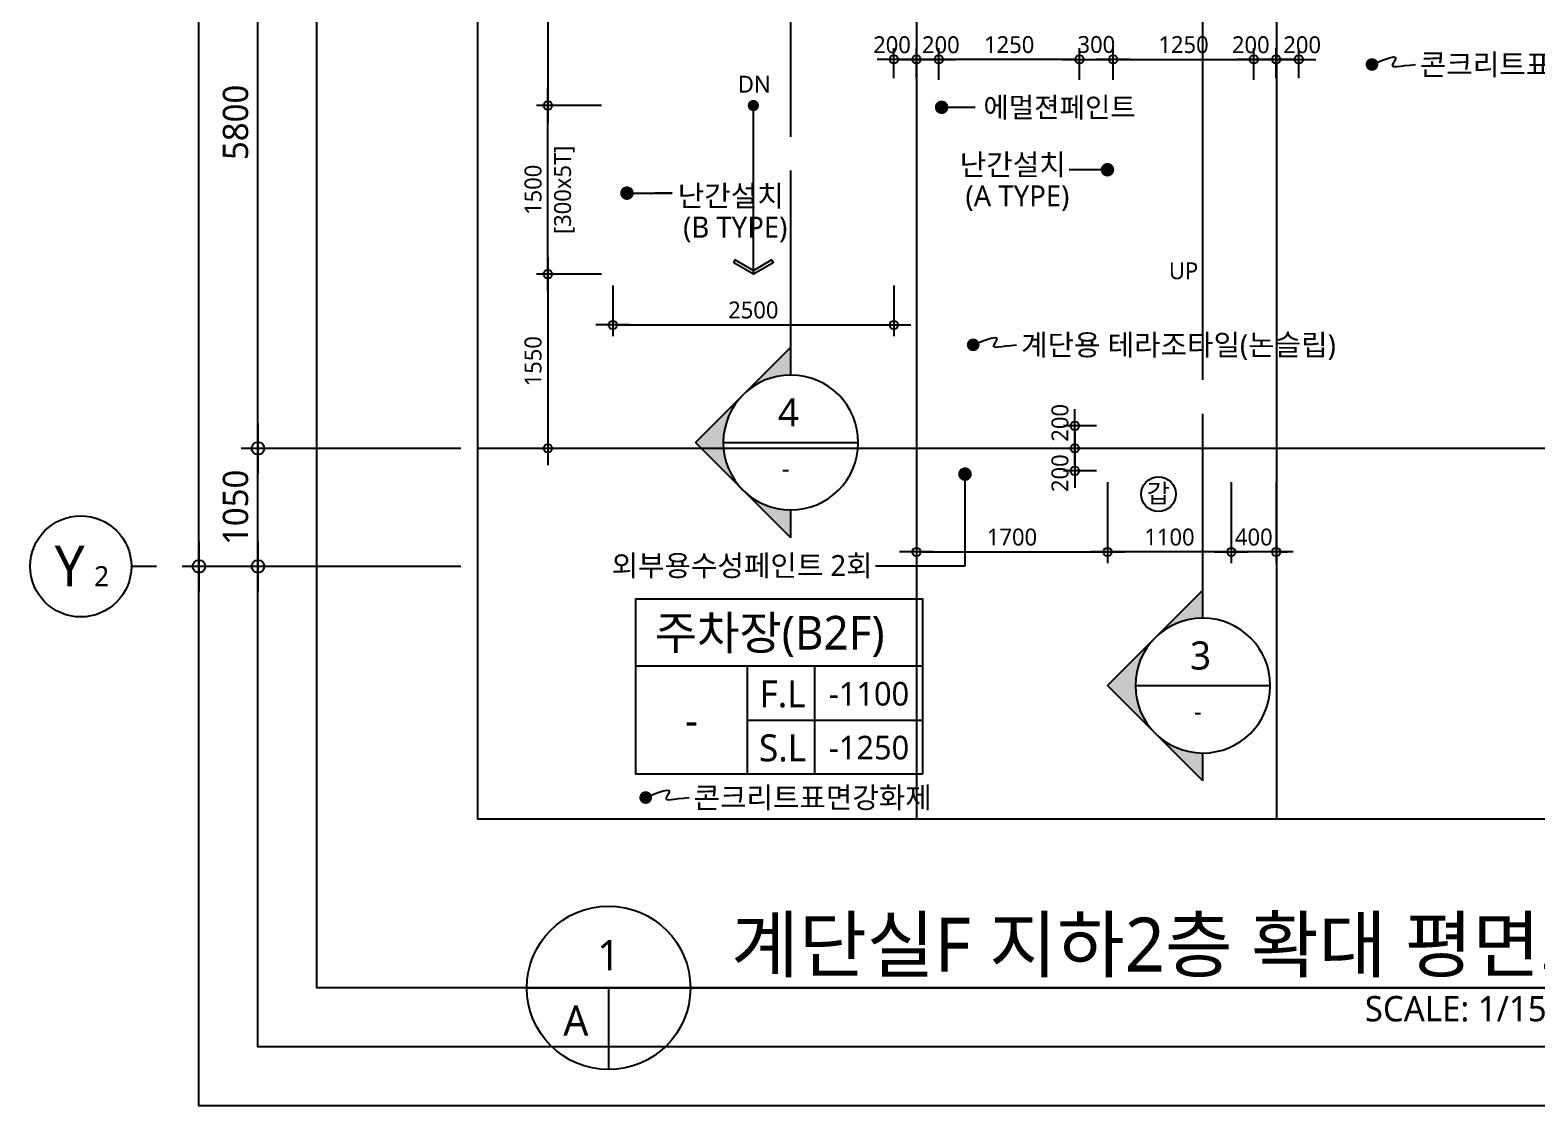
# Model space of a CAD drawing. Header units: millimetres. Extents: x -26983 to 60590, y 825 to 42375.
# Drawn here: x 4271 to 17668, y 22125 to 31696 of the extents above; entities that cross this region are included whole.
import ezdxf
from ezdxf.enums import TextEntityAlignment as Align

# ---------------------------------------------------------------- set-up
doc = ezdxf.new("R2010")
doc.units = ezdxf.units.MM
doc.header["$LTSCALE"] = 100
doc.header["$MEASUREMENT"] = 0
doc.header["$PDSIZE"] = -10
doc.linetypes.add('CEN', pattern=[62, 60, -1, 0, -1])
doc.layers.get('0').update_dxf_attribs({"linetype": 'CONTINUOUS'})
doc.layers.get('Defpoints').update_dxf_attribs({"color": 171, "linetype": 'CONTINUOUS'})
for name, color, linetype in [('CEN(ST)', 1, 'CEN'), ('LED', 7, 'CONTINUOUS'), ('NDIM', 7, 'CONTINUOUS'), ('SYM', 7, 'CONTINUOUS'), ('SYM(AXIS)', 7, 'CONTINUOUS'), ('SYM(STAIR)', 251, 'CONTINUOUS'), ('TEXT', 3, 'CONTINUOUS'), ('TEXT(AXIS)', 2, 'CONTINUOUS'), ('TEXT(MIN)', 7, 'CONTINUOUS'), ('TEXT(NOTE小)', 1, 'CONTINUOUS'), ('TEXT(노트)', 7, 'CONTINUOUS'), ('TEXT(실명)', 3, 'CONTINUOUS'), ('TEXT-기입', 6, 'CONTINUOUS'), ('TITLE', 7, 'CONTINUOUS')]:
    doc.layers.add(name, color=color, linetype=linetype)
doc.styles.add('CGS', font='cgse', dxfattribs={"bigfont": 'cgs'})
doc.styles.add('나눔바른고딕', font='NanumBarunGothic.ttf')
doc.dimstyles.new('NDIM 1200', dxfattribs={"dimscale": 75, "dimtxt": 3, "dimasz": 1, "dimexe": 2, "dimexo": 2, "dimgap": 1, "dimtad": 1, "dimdec": 0, "dimdsep": 46, "dimtxsty": 'CGS', "dimblk": 'DOT0', "dimcen": 1, "dimdle": 8, "dimclrd": 256, "dimclre": 256, "dimclrt": 256, "dimadec": 0, "dimazin": 0, "dimtfac": 1, "dimtdec": 0, "dimtix": 1, "dimtmove": 2, "dimatfit": 3, "dimldrblk": 'DOT0', "dimfxl": 1, "dimtolj": 1, "dimtzin": 0, "dimlwd": -1, "dimlwe": -1, "dimarcsym": 0})

# ---------------------------------------------------------------- blocks, each defined once
blk = doc.blocks.new('A$C2F20087E')
at = {"layer": 'SYM(AXIS)'}
blk.add_line((600, 0), (600, 300), dxfattribs=at)
blk.add_circle((600, 900), 600, dxfattribs=at)
blk = doc.blocks.new('DOT0')
blk.add_line((-3, 0), (3, 0))
at = {"color": 6}
blk.add_circle((0, 0), 0.75, dxfattribs=at)
blk = doc.blocks.new('*D13')
at = {"layer": 'Defpoints', "color": 0, "ltscale": 0.4, "transparency": 16777216}
for p in [(6296, 33775), (8251, 33775), (8251, 27975)]:
    blk.add_point(p, dxfattribs=at)
at = {"layer": 'NDIM', "ltscale": 0.4, "transparency": 16777216}
for p, q in [((8101, 33775), (6146, 33775)), ((6296, 28050), (6296, 33700)), ((8101, 27975), (6146, 27975))]:
    blk.add_line(p, q, dxfattribs=at)
at = {"layer": 'NDIM', "ltscale": 0.4, "transparency": 16777216, "xscale": 75, "yscale": 75, "zscale": 75}
for p, rotation in [((6296, 33775), 90), ((6296, 27975), 270)]:
    blk.add_blockref('DOT0', p, dxfattribs=dict(at, rotation=rotation))
at = {"layer": 'NDIM', "ltscale": 0.4, "transparency": 16777216, "insert": (6098, 30875), "char_height": 225, "attachment_point": 5, "rotation": 90, "style": '나눔바른고딕'}
blk.add_mtext('\\A1;5800', dxfattribs=at)
blk = doc.blocks.new('*D14')
at = {"layer": 'Defpoints', "color": 0, "ltscale": 0.4, "transparency": 16777216}
for p in [(6296, 27975), (8251, 27975), (8251, 26925)]:
    blk.add_point(p, dxfattribs=at)
at = {"layer": 'NDIM', "ltscale": 0.4, "transparency": 16777216}
for p, q in [((8101, 27975), (6146, 27975)), ((6296, 27000), (6296, 27900)), ((8101, 26925), (6146, 26925))]:
    blk.add_line(p, q, dxfattribs=at)
at = {"layer": 'NDIM', "ltscale": 0.4, "transparency": 16777216, "xscale": 75, "yscale": 75, "zscale": 75}
for p, rotation in [((6296, 27975), 90), ((6296, 26925), 270)]:
    blk.add_blockref('DOT0', p, dxfattribs=dict(at, rotation=rotation))
at = {"layer": 'NDIM', "ltscale": 0.4, "transparency": 16777216, "insert": (6098, 27450), "char_height": 225, "attachment_point": 5, "rotation": 90, "style": '나눔바른고딕'}
blk.add_mtext('\\A1;1050', dxfattribs=at)
blk = doc.blocks.new('*D16')
at = {"layer": 'Defpoints', "color": 0, "ltscale": 0.4, "transparency": 16777216}
for p in [(5771, 37925), (8251, 37925), (8251, 26925)]:
    blk.add_point(p, dxfattribs=at)
at = {"layer": 'NDIM', "ltscale": 0.4, "transparency": 16777216}
for p, q in [((8101, 37925), (5621, 37925)), ((5771, 27000), (5771, 37850)), ((8101, 26925), (5621, 26925))]:
    blk.add_line(p, q, dxfattribs=at)
at = {"layer": 'NDIM', "ltscale": 0.4, "transparency": 16777216, "xscale": 75, "yscale": 75, "zscale": 75}
for p, rotation in [((5771, 37925), 90), ((5771, 26925), 270)]:
    blk.add_blockref('DOT0', p, dxfattribs=dict(at, rotation=rotation))
at = {"layer": 'NDIM', "ltscale": 0.4, "transparency": 16777216, "insert": (5573, 32425), "char_height": 225, "attachment_point": 5, "rotation": 90, "style": '나눔바른고딕'}
blk.add_mtext('\\A1;11000', dxfattribs=at)
blk = doc.blocks.new('갑종방화문표기')
at = {"layer": 'TEXT(NOTE小)'}
blk.add_circle((0, 0), 150, dxfattribs=at)
at = {"layer": 'TEXT(NOTE小)', "style": '나눔바른고딕'}
blk.add_text('갑', height=160, dxfattribs=at).set_placement((-1, 7), align=Align.MIDDLE_CENTER)
blk = doc.blocks.new('SECTION_계단실E1')
at = {"layer": 'SYM'}
blk.add_hatch(color=256, dxfattribs=at).paths.add_polyline_path([(447405, -138925), (447765, -139069), (447765, -138925)])
h = blk.add_hatch(color=256, dxfattribs=at)
h.paths.add_polyline_path([(446917, -152033), (447341, -152457, -0.414214), (447341, -151609)])
h.paths.add_polyline_path([(447341, -152457), (447765, -152882), (447765, -152633, -0.198912)])
h.paths.add_polyline_path([(447341, -151609, -0.198912), (447765, -151433), (447765, -151185)])
at = {"layer": 'Defpoints'}
blk.add_line((447765, -149014), (447765, -141282), dxfattribs=at)
at = {"layer": 'SYM'}
for p, q in [((447405, -138925), (447765, -139069)), ((447765, -138925), (447405, -138925)), ((447765, -140922), (447765, -138925)), ((447765, -141282), (447765, -141102)), ((447765, -149314), (447765, -149014)), ((447765, -151433), (447765, -149614)), ((447765, -151185), (446917, -152033)), ((447765, -152882), (446917, -152033)), ((447165, -152033), (448365, -152033)), ((447765, -152882), (447765, -152633))]:
    blk.add_line(p, q, dxfattribs=at)
blk.add_arc((447765, -152033), 600, 90, 89.7615, dxfattribs=at)
blk = doc.blocks.new('*D32')
at = {"layer": 'Defpoints', "color": 0, "ltscale": 0.4, "transparency": 16777216}
for p in [(9451, 29525), (8874, 27975), (9451, 27975)]:
    blk.add_point(p, dxfattribs=at)
at = {"layer": 'NDIM', "ltscale": 0.4, "transparency": 16777216}
for p, q in [((9351, 29525), (8774, 29525)), ((8874, 29475), (8874, 28025)), ((9351, 27975), (8774, 27975))]:
    blk.add_line(p, q, dxfattribs=at)
at = {"layer": 'NDIM', "ltscale": 0.4, "transparency": 16777216, "xscale": 50, "yscale": 50, "zscale": 50}
for p, rotation in [((8874, 29525), 90), ((8874, 27975), 270)]:
    blk.add_blockref('DOT0', p, dxfattribs=dict(at, rotation=rotation))
at = {"layer": 'NDIM', "ltscale": 0.4, "transparency": 16777216, "insert": (8743, 28750), "char_height": 150, "attachment_point": 5, "rotation": 90, "style": '나눔바른고딕'}
blk.add_mtext('\\A1;1550', dxfattribs=at)
blk = doc.blocks.new('*D33')
at = {"layer": 'Defpoints', "color": 0, "ltscale": 0.4, "transparency": 16777216}
for p in [(9451, 33775), (8874, 31025), (9451, 31025)]:
    blk.add_point(p, dxfattribs=at)
at = {"layer": 'NDIM', "ltscale": 0.4, "transparency": 16777216}
for p, q in [((9351, 33775), (8774, 33775)), ((8874, 33725), (8874, 31075)), ((9351, 31025), (8774, 31025))]:
    blk.add_line(p, q, dxfattribs=at)
at = {"layer": 'NDIM', "ltscale": 0.4, "transparency": 16777216, "xscale": 50, "yscale": 50, "zscale": 50}
for p, rotation in [((8874, 33775), 90), ((8874, 31025), 270)]:
    blk.add_blockref('DOT0', p, dxfattribs=dict(at, rotation=rotation))
at = {"layer": 'NDIM', "ltscale": 0.4, "transparency": 16777216, "insert": (8743, 32400), "char_height": 150, "attachment_point": 5, "rotation": 90, "style": '나눔바른고딕'}
blk.add_mtext('\\A1;2750', dxfattribs=at)
blk = doc.blocks.new('*D34')
at = {"layer": 'Defpoints', "color": 0, "ltscale": 0.4, "transparency": 16777216}
for p in [(8874, 31025), (9451, 31025), (9451, 29525)]:
    blk.add_point(p, dxfattribs=at)
at = {"layer": 'NDIM', "ltscale": 0.4, "transparency": 16777216}
for p, q in [((9351, 31025), (8774, 31025)), ((8874, 29575), (8874, 30975)), ((9351, 29525), (8774, 29525))]:
    blk.add_line(p, q, dxfattribs=at)
at = {"layer": 'NDIM', "ltscale": 0.4, "transparency": 16777216, "xscale": 50, "yscale": 50, "zscale": 50}
for p, rotation in [((8874, 31025), 90), ((8874, 29525), 270)]:
    blk.add_blockref('DOT0', p, dxfattribs=dict(at, rotation=rotation))
at = {"layer": 'NDIM', "ltscale": 0.4, "transparency": 16777216, "char_height": 150, "attachment_point": 5, "rotation": 90, "style": '나눔바른고딕'}
for s, insert in [('\\A1;[300x5T]', (9021, 30275)), ('\\A1;1500', (8743, 30275))]:
    blk.add_mtext(s, dxfattribs=dict(at, insert=insert))
blk = doc.blocks.new('*D35')
at = {"layer": 'Defpoints', "color": 0, "ltscale": 0.4, "transparency": 16777216}
for p in [(12351, 31435), (12351, 31155), (13601, 31155)]:
    blk.add_point(p, dxfattribs=at)
at = {"layer": 'NDIM', "ltscale": 0.4, "transparency": 16777216}
for p, q in [((12351, 31255), (12351, 31535)), ((13601, 31255), (13601, 31535)), ((13551, 31435), (12401, 31435))]:
    blk.add_line(p, q, dxfattribs=at)
at = {"layer": 'NDIM', "ltscale": 0.4, "transparency": 16777216, "xscale": 50, "yscale": 50, "zscale": 50, "rotation": 180}
blk.add_blockref('DOT0', (12351, 31435), dxfattribs=at)
at = {"layer": 'NDIM', "ltscale": 0.4, "transparency": 16777216, "xscale": 50, "yscale": 50, "zscale": 50}
blk.add_blockref('DOT0', (13601, 31435), dxfattribs=at)
at = {"layer": 'NDIM', "ltscale": 0.4, "transparency": 16777216, "insert": (12976, 31566), "char_height": 150, "attachment_point": 5, "style": '나눔바른고딕'}
blk.add_mtext('\\A1;1250', dxfattribs=at)
blk = doc.blocks.new('*D36')
at = {"layer": 'Defpoints', "color": 0, "ltscale": 0.4, "transparency": 16777216}
for p in [(13901, 31435), (13601, 31155), (13901, 31155)]:
    blk.add_point(p, dxfattribs=at)
at = {"layer": 'NDIM', "ltscale": 0.4, "transparency": 16777216}
for p, q in [((13601, 31255), (13601, 31535)), ((13901, 31255), (13901, 31535)), ((13551, 31435), (13501, 31435)), ((13601, 31435), (13901, 31435)), ((13951, 31435), (14001, 31435))]:
    blk.add_line(p, q, dxfattribs=at)
at = {"layer": 'NDIM', "ltscale": 0.4, "transparency": 16777216, "xscale": 50, "yscale": 50, "zscale": 50}
blk.add_blockref('DOT0', (13601, 31435), dxfattribs=at)
at = {"layer": 'NDIM', "ltscale": 0.4, "transparency": 16777216, "xscale": 50, "yscale": 50, "zscale": 50, "rotation": 180}
blk.add_blockref('DOT0', (13901, 31435), dxfattribs=at)
at = {"layer": 'NDIM', "ltscale": 0.4, "transparency": 16777216, "insert": (13751, 31567), "char_height": 150, "attachment_point": 5, "style": '나눔바른고딕'}
blk.add_mtext('\\A1;300', dxfattribs=at)
blk = doc.blocks.new('*D37')
at = {"layer": 'Defpoints', "color": 0, "ltscale": 0.4, "transparency": 16777216}
for p in [(15151, 31435), (13901, 31155), (15151, 31155)]:
    blk.add_point(p, dxfattribs=at)
at = {"layer": 'NDIM', "ltscale": 0.4, "transparency": 16777216}
for p, q in [((13901, 31255), (13901, 31535)), ((15151, 31255), (15151, 31535)), ((13951, 31435), (15101, 31435))]:
    blk.add_line(p, q, dxfattribs=at)
at = {"layer": 'NDIM', "ltscale": 0.4, "transparency": 16777216, "xscale": 50, "yscale": 50, "zscale": 50, "rotation": 180}
blk.add_blockref('DOT0', (13901, 31435), dxfattribs=at)
at = {"layer": 'NDIM', "ltscale": 0.4, "transparency": 16777216, "xscale": 50, "yscale": 50, "zscale": 50}
blk.add_blockref('DOT0', (15151, 31435), dxfattribs=at)
at = {"layer": 'NDIM', "ltscale": 0.4, "transparency": 16777216, "insert": (14526, 31566), "char_height": 150, "attachment_point": 5, "style": '나눔바른고딕'}
blk.add_mtext('\\A1;1250', dxfattribs=at)
blk = doc.blocks.new('*D38')
at = {"layer": 'Defpoints', "color": 0, "ltscale": 0.4, "transparency": 16777216}
for p in [(12351, 31435), (12151, 31168), (12351, 31168)]:
    blk.add_point(p, dxfattribs=at)
at = {"layer": 'NDIM', "ltscale": 0.4, "transparency": 16777216}
for p, q in [((12151, 31268), (12151, 31535)), ((12351, 31268), (12351, 31535)), ((12201, 31435), (12301, 31435))]:
    blk.add_line(p, q, dxfattribs=at)
at = {"layer": 'NDIM', "ltscale": 0.4, "transparency": 16777216, "xscale": 50, "yscale": 50, "zscale": 50, "rotation": 180}
blk.add_blockref('DOT0', (12151, 31435), dxfattribs=at)
at = {"layer": 'NDIM', "ltscale": 0.4, "transparency": 16777216, "xscale": 50, "yscale": 50, "zscale": 50}
blk.add_blockref('DOT0', (12351, 31435), dxfattribs=at)
at = {"layer": 'NDIM', "ltscale": 0.4, "transparency": 16777216, "insert": (12368, 31565), "char_height": 150, "attachment_point": 5, "style": '나눔바른고딕'}
blk.add_mtext('\\A1;200', dxfattribs=at)
blk = doc.blocks.new('*D39')
at = {"layer": 'Defpoints', "color": 0, "ltscale": 0.4, "transparency": 16777216}
for p in [(15151, 31435), (15151, 31168), (15351, 31168)]:
    blk.add_point(p, dxfattribs=at)
at = {"layer": 'NDIM', "ltscale": 0.4, "transparency": 16777216}
for p, q in [((15151, 31268), (15151, 31535)), ((15351, 31268), (15351, 31535)), ((15301, 31435), (15201, 31435))]:
    blk.add_line(p, q, dxfattribs=at)
at = {"layer": 'NDIM', "ltscale": 0.4, "transparency": 16777216, "xscale": 50, "yscale": 50, "zscale": 50, "rotation": 180}
blk.add_blockref('DOT0', (15151, 31435), dxfattribs=at)
at = {"layer": 'NDIM', "ltscale": 0.4, "transparency": 16777216, "xscale": 50, "yscale": 50, "zscale": 50}
blk.add_blockref('DOT0', (15351, 31435), dxfattribs=at)
at = {"layer": 'NDIM', "ltscale": 0.4, "transparency": 16777216, "insert": (15124, 31565), "char_height": 150, "attachment_point": 5, "style": '나눔바른고딕'}
blk.add_mtext('\\A1;200', dxfattribs=at)
blk = doc.blocks.new('*D40')
at = {"layer": 'Defpoints', "color": 0, "ltscale": 0.4, "transparency": 16777216}
for p in [(15551, 31435), (15351, 31168), (15551, 31168)]:
    blk.add_point(p, dxfattribs=at)
at = {"layer": 'NDIM', "ltscale": 0.4, "transparency": 16777216}
for p, q in [((15351, 31268), (15351, 31535)), ((15551, 31268), (15551, 31535)), ((15401, 31435), (15501, 31435))]:
    blk.add_line(p, q, dxfattribs=at)
at = {"layer": 'NDIM', "ltscale": 0.4, "transparency": 16777216, "xscale": 50, "yscale": 50, "zscale": 50, "rotation": 180}
blk.add_blockref('DOT0', (15351, 31435), dxfattribs=at)
at = {"layer": 'NDIM', "ltscale": 0.4, "transparency": 16777216, "xscale": 50, "yscale": 50, "zscale": 50}
blk.add_blockref('DOT0', (15551, 31435), dxfattribs=at)
at = {"layer": 'NDIM', "ltscale": 0.4, "transparency": 16777216, "insert": (15581, 31565), "char_height": 150, "attachment_point": 5, "style": '나눔바른고딕'}
blk.add_mtext('\\A1;200', dxfattribs=at)
blk = doc.blocks.new('*D41')
at = {"layer": 'Defpoints', "color": 0, "ltscale": 0.4, "transparency": 16777216}
for p in [(11951, 31435), (11951, 31168), (12151, 31168)]:
    blk.add_point(p, dxfattribs=at)
at = {"layer": 'NDIM', "ltscale": 0.4, "transparency": 16777216}
for p, q in [((11951, 31268), (11951, 31535)), ((12151, 31268), (12151, 31535)), ((12101, 31435), (12001, 31435))]:
    blk.add_line(p, q, dxfattribs=at)
at = {"layer": 'NDIM', "ltscale": 0.4, "transparency": 16777216, "xscale": 50, "yscale": 50, "zscale": 50, "rotation": 180}
blk.add_blockref('DOT0', (11951, 31435), dxfattribs=at)
at = {"layer": 'NDIM', "ltscale": 0.4, "transparency": 16777216, "xscale": 50, "yscale": 50, "zscale": 50}
blk.add_blockref('DOT0', (12151, 31435), dxfattribs=at)
at = {"layer": 'NDIM', "ltscale": 0.4, "transparency": 16777216, "insert": (11934, 31565), "char_height": 150, "attachment_point": 5, "style": '나눔바른고딕'}
blk.add_mtext('\\A1;200', dxfattribs=at)
blk = doc.blocks.new('*D42')
at = {"layer": 'Defpoints', "color": 0, "ltscale": 0.4, "transparency": 16777216}
for p in [(13560, 28175), (13851, 28175), (13851, 27975)]:
    blk.add_point(p, dxfattribs=at)
at = {"layer": 'NDIM', "ltscale": 0.4, "transparency": 16777216}
for p, q in [((13751, 28175), (13460, 28175)), ((13560, 28025), (13560, 28125)), ((13751, 27975), (13460, 27975))]:
    blk.add_line(p, q, dxfattribs=at)
at = {"layer": 'NDIM', "ltscale": 0.4, "transparency": 16777216, "xscale": 50, "yscale": 50, "zscale": 50}
for p, rotation in [((13560, 28175), 90), ((13560, 27975), 270)]:
    blk.add_blockref('DOT0', p, dxfattribs=dict(at, rotation=rotation))
at = {"layer": 'NDIM', "ltscale": 0.4, "transparency": 16777216, "insert": (13428, 28202), "char_height": 150, "attachment_point": 5, "rotation": 90, "style": '나눔바른고딕'}
blk.add_mtext('\\A1;200', dxfattribs=at)
blk = doc.blocks.new('*D43')
at = {"layer": 'Defpoints', "color": 0, "ltscale": 0.4, "transparency": 16777216}
for p in [(13851, 27975), (13560, 27775), (13851, 27775)]:
    blk.add_point(p, dxfattribs=at)
at = {"layer": 'NDIM', "ltscale": 0.4, "transparency": 16777216}
for p, q in [((13751, 27975), (13460, 27975)), ((13560, 27925), (13560, 27825)), ((13751, 27775), (13460, 27775))]:
    blk.add_line(p, q, dxfattribs=at)
at = {"layer": 'NDIM', "ltscale": 0.4, "transparency": 16777216, "xscale": 50, "yscale": 50, "zscale": 50}
for p, rotation in [((13560, 27975), 90), ((13560, 27775), 270)]:
    blk.add_blockref('DOT0', p, dxfattribs=dict(at, rotation=rotation))
at = {"layer": 'NDIM', "ltscale": 0.4, "transparency": 16777216, "insert": (13428, 27754), "char_height": 150, "attachment_point": 5, "rotation": 90, "style": '나눔바른고딕'}
blk.add_mtext('\\A1;200', dxfattribs=at)
blk = doc.blocks.new('*D49')
at = {"layer": 'Defpoints', "color": 0, "ltscale": 0.4, "transparency": 16777216}
for p in [(13851, 27775), (14951, 27775), (13851, 27053)]:
    blk.add_point(p, dxfattribs=at)
at = {"layer": 'NDIM', "ltscale": 0.4, "transparency": 16777216}
for p, q in [((13851, 27675), (13851, 26953)), ((14951, 27675), (14951, 26953)), ((14901, 27053), (13901, 27053))]:
    blk.add_line(p, q, dxfattribs=at)
at = {"layer": 'NDIM', "ltscale": 0.4, "transparency": 16777216, "xscale": 50, "yscale": 50, "zscale": 50, "rotation": 180}
blk.add_blockref('DOT0', (13851, 27053), dxfattribs=at)
at = {"layer": 'NDIM', "ltscale": 0.4, "transparency": 16777216, "xscale": 50, "yscale": 50, "zscale": 50}
blk.add_blockref('DOT0', (14951, 27053), dxfattribs=at)
at = {"layer": 'NDIM', "ltscale": 0.4, "transparency": 16777216, "insert": (14401, 27185), "char_height": 150, "attachment_point": 5, "style": '나눔바른고딕'}
blk.add_mtext('\\A1;1100', dxfattribs=at)
blk = doc.blocks.new('*D50')
at = {"layer": 'Defpoints', "color": 0, "ltscale": 0.4, "transparency": 16777216}
for p in [(12151, 27775), (13851, 27775), (13851, 27053)]:
    blk.add_point(p, dxfattribs=at)
at = {"layer": 'NDIM', "ltscale": 0.4, "transparency": 16777216}
for p, q in [((12151, 27675), (12151, 26953)), ((13851, 27675), (13851, 26953)), ((12201, 27053), (13801, 27053))]:
    blk.add_line(p, q, dxfattribs=at)
at = {"layer": 'NDIM', "ltscale": 0.4, "transparency": 16777216, "xscale": 50, "yscale": 50, "zscale": 50, "rotation": 180}
blk.add_blockref('DOT0', (12151, 27053), dxfattribs=at)
at = {"layer": 'NDIM', "ltscale": 0.4, "transparency": 16777216, "xscale": 50, "yscale": 50, "zscale": 50}
blk.add_blockref('DOT0', (13851, 27053), dxfattribs=at)
at = {"layer": 'NDIM', "ltscale": 0.4, "transparency": 16777216, "insert": (13001, 27185), "char_height": 150, "attachment_point": 5, "style": '나눔바른고딕'}
blk.add_mtext('\\A1;1700', dxfattribs=at)
blk = doc.blocks.new('*D51')
at = {"layer": 'Defpoints', "color": 0, "ltscale": 0.4, "transparency": 16777216}
for p in [(14951, 27775), (15351, 27775), (14951, 27053)]:
    blk.add_point(p, dxfattribs=at)
at = {"layer": 'NDIM', "ltscale": 0.4, "transparency": 16777216}
for p, q in [((14951, 27675), (14951, 26953)), ((15351, 27675), (15351, 26953)), ((14901, 27053), (14851, 27053)), ((15351, 27053), (14951, 27053)), ((15401, 27053), (15451, 27053))]:
    blk.add_line(p, q, dxfattribs=at)
at = {"layer": 'NDIM', "ltscale": 0.4, "transparency": 16777216, "xscale": 50, "yscale": 50, "zscale": 50}
blk.add_blockref('DOT0', (14951, 27053), dxfattribs=at)
at = {"layer": 'NDIM', "ltscale": 0.4, "transparency": 16777216, "xscale": 50, "yscale": 50, "zscale": 50, "rotation": 180}
blk.add_blockref('DOT0', (15351, 27053), dxfattribs=at)
at = {"layer": 'NDIM', "ltscale": 0.4, "transparency": 16777216, "insert": (15151, 27185), "char_height": 150, "attachment_point": 5, "style": '나눔바른고딕'}
blk.add_mtext('\\A1;400', dxfattribs=at)
blk = doc.blocks.new('*D52')
at = {"layer": 'Defpoints', "color": 0, "ltscale": 0.4, "transparency": 16777216}
for p in [(9451, 29525), (11951, 29525), (11951, 29073)]:
    blk.add_point(p, dxfattribs=at)
at = {"layer": 'NDIM', "ltscale": 0.4, "transparency": 16777216}
for p, q in [((9451, 29425), (9451, 28973)), ((11951, 29425), (11951, 28973)), ((9501, 29073), (11901, 29073))]:
    blk.add_line(p, q, dxfattribs=at)
at = {"layer": 'NDIM', "ltscale": 0.4, "transparency": 16777216, "xscale": 50, "yscale": 50, "zscale": 50, "rotation": 180}
blk.add_blockref('DOT0', (9451, 29073), dxfattribs=at)
at = {"layer": 'NDIM', "ltscale": 0.4, "transparency": 16777216, "xscale": 50, "yscale": 50, "zscale": 50}
blk.add_blockref('DOT0', (11951, 29073), dxfattribs=at)
at = {"layer": 'NDIM', "ltscale": 0.4, "transparency": 16777216, "insert": (10701, 29205), "char_height": 150, "attachment_point": 5, "style": '나눔바른고딕'}
blk.add_mtext('\\A1;2500', dxfattribs=at)
blk = doc.blocks.new('A$C51E23882')
at = {"layer": 'TITLE'}
blk.add_lwpolyline([(8500, 0), (0, 0), (0, 5200), (8500, 5200)], close=True, dxfattribs=at)
for points in [[(8500, 3200), (0, 3200)], [(3300, 3200), (3300, 0)], [(5300, 3200), (5300, 0)], [(3300, 1600), (8500, 1600)]]:
    blk.add_lwpolyline(points, dxfattribs=at)
at = {"layer": 'TITLE', "style": '나눔바른고딕'}
for s, p in [('F.L', (4352, 2378)), ('S.L', (4352, 778))]:
    blk.add_text(s, height=800, dxfattribs=at).set_placement(p, align=Align.MIDDLE)

msp = doc.modelspace()

# ---------------------------------------------------------------- hatches: boundary and pattern name
at = {"layer": 'SYM'}
h = msp.add_hatch(color=256, dxfattribs=at)
h.paths.add_polyline_path([(10185.3, 28027.2), (10609.6, 27602.9, -0.4142136), (10609.6, 28451.4)])
h.paths.add_polyline_path([(10609.6, 27602.9), (11033.9, 27178.6), (11033.9, 27427.2, -0.1989124)])
h.paths.add_polyline_path([(10609.6, 28451.4, -0.1989124), (11033.9, 28627.2), (11033.9, 28875.7)])

# ---------------------------------------------------------------- linework, layer by layer
at = {"layer": 'CEN(ST)', "ltscale": 10000}
for p, q in [((12151.3, 39525), (12151.3, 24675)), ((15351.3, 39525), (15351.3, 24675)), ((17851.3, 27975), (8251.3, 27975))]:
    msp.add_line(p, q, dxfattribs=at)
at = {"layer": 'Defpoints'}
msp.add_line((11033.9, 31046.3), (11033.9, 36345.1), dxfattribs=at)
at = {"layer": 'Defpoints', "ltscale": 10000}
for points in [[(5770.5, 41775), (20401.3, 41775), (20401.3, 22125), (5770.5, 22125)], [(6295.5, 41250), (19876.3, 41250), (19876.3, 22650), (6295.5, 22650)], [(6820.5, 40725), (19351.3, 40725), (19351.3, 23175), (6820.5, 23175)], [(8251.3, 39525), (17851.3, 39525), (17851.3, 24675), (8251.3, 24675)]]:
    msp.add_lwpolyline(points, close=True, dxfattribs=at)
at = {"layer": 'LED', "const_width": 56.2}
for points in [[(16201.7, 31418.3, -1), (16201.7, 31362.1, -1)], [(12655.9, 28924.1, -1), (12655.9, 28867.8, -1)], [(9743.8, 24896.3, -1), (9743.8, 24840, -1)]]:
    msp.add_lwpolyline(points, format="xyb", close=True, dxfattribs=at)
at = {"layer": 'LED'}
for points in [[(16201.7, 31390.2), (16295.4, 31429.3), (16357.5, 31450.4), (16393.7, 31456.8), (16409.7, 31452.1), (16411, 31439.6), (16403.5, 31422.6), (16392.7, 31404.6), (16384.4, 31388.9), (16383.3, 31378.3), (16390.1, 31372.6), (16404.6, 31370.8), (16426.8, 31372.1), (16456.3, 31375.6), (16493.1, 31380.4), (16536.9, 31385.5), (16587.5, 31390.2)], [(12655.9, 28895.9), (12749.6, 28935), (12811.7, 28956.1), (12847.9, 28962.6), (12863.9, 28957.8), (12865.2, 28945.3), (12857.7, 28928.3), (12846.9, 28910.3), (12838.6, 28894.7), (12837.5, 28884.1), (12844.3, 28878.3), (12858.8, 28876.5), (12881, 28877.8), (12910.5, 28881.3), (12947.3, 28886.1), (12991.1, 28891.3), (13041.7, 28895.9)], [(9743.8, 24868.2), (9837.5, 24907.2), (9899.6, 24928.3), (9935.8, 24934.8), (9951.8, 24930.1), (9953.1, 24917.5), (9945.6, 24900.5), (9934.8, 24882.5), (9926.5, 24866.9), (9925.4, 24856.3), (9932.2, 24850.5), (9946.7, 24848.8), (9968.9, 24850.1), (9998.4, 24853.5), (10035.2, 24858.3), (10079, 24863.5), (10129.6, 24868.2)]]:
    msp.add_lwpolyline(points, dxfattribs=at)
at = {"layer": 'SYM'}
for p, q in [((11033.9, 30746.3), (11033.9, 31046.3)), ((11033.9, 28627.2), (11033.9, 30446.3)), ((11033.9, 28875.7), (10185.3, 28027.2)), ((11033.9, 27178.6), (10185.3, 28027.2)), ((10433.9, 28027.2), (11633.9, 28027.2)), ((11033.9, 27178.6), (11033.9, 27427.2)), ((8686.9, 23175), (18815.7, 23175)), ((9414.1, 23175), (9414.1, 22447.7))]:
    msp.add_line(p, q, dxfattribs=at)
msp.add_circle((9414.1, 23175), 727.3, dxfattribs=at)
msp.add_arc((11033.9, 28027.2), 600, 90, 89.76153, dxfattribs=at)
at = {"layer": 'SYM(STAIR)', "const_width": 50}
msp.add_lwpolyline([(10701.3, 31000, 1), (10701.3, 31050, 1)], format="xyb", close=True, dxfattribs=at)
at = {"layer": 'SYM(STAIR)'}
msp.add_lwpolyline([(10701.3, 29525), (10701.3, 31025)], dxfattribs=at)
msp.add_lwpolyline([(10526.1, 29626.2), (10540.4, 29650.9), (10701.3, 29558), (10862.2, 29650.9), (10876.5, 29626.2), (10701.3, 29525)], close=True, dxfattribs=at)

# ---------------------------------------------------------------- block references
msp.add_blockref('SECTION_계단실E1', (-433067.4, 177897.5))
for name, p, xscale, yscale, zscale in [('갑종방화문표기', (14303.3, 27567.9), 1.030731055544951, 1.030731055544951, 1.030731055544951), ('A$C51E23882', (9655.1, 25076.3), 0.3, 0.3, 0.3)]:
    msp.add_blockref(name, p, dxfattribs=dict(xscale=xscale, yscale=yscale, zscale=zscale))
at = {"xscale": 0.75, "yscale": 0.75, "zscale": 0.75, "rotation": 89.99999999999932}
msp.add_blockref('A$C2F20087E', (5395.5, 26475), dxfattribs=at)

# ---------------------------------------------------------------- texts
at = {"layer": 'TEXT', "style": '나눔바른고딕'}
for s, height, p in [('4', 250, (10920.3, 28169.8)), ('-', 166.7, (10953.9, 27714.4)), ('3', 250, (14584.4, 26007)), ('-', 166.7, (14617.9, 25551.6))]:
    msp.add_text(s, height=height, dxfattribs=at).set_placement(p)
msp.add_text('계단실F 지하2층 확대 평면도', height=480, dxfattribs=at).set_placement((18300, 23560.5), align=Align.MIDDLE_RIGHT)
for s, p in [('1', (9414.1, 23465.9)), ('A', (9123.2, 22884.1))]:
    msp.add_text(s, height=270, dxfattribs=at).set_placement(p, align=Align.MIDDLE)
msp.add_text('SCALE: 1/150(A3)', height=225, dxfattribs=at).set_placement((18453.1, 23102.3), align=Align.TOP_RIGHT)
at = {"layer": 'TEXT(AXIS)', "style": '나눔바른고딕'}
for s, height, p in [('Y', 360, (4621.8, 26928)), ('2', 180, (4906.2, 26838))]:
    msp.add_text(s, height=height, dxfattribs=at).set_placement(p, align=Align.MIDDLE)
at = {"layer": 'TEXT(MIN)', "style": '나눔바른고딕'}
for s, p in [('DN', (10709.4, 31214.7)), ('UP', (14526.3, 29555))]:
    msp.add_text(s, height=150, dxfattribs=at).set_placement(p, align=Align.MIDDLE_CENTER)
msp.add_text('에멀젼페인트', height=180, dxfattribs=at).set_placement((12746.3, 31009.2), align=Align.MIDDLE_LEFT)
at = {"layer": 'TEXT(노트)', "style": '나눔바른고딕'}
for s, p in [('콘크리트표면강화제', (16627.8, 31390.2)), ('계단용 테라조타일(논슬립)', (13082, 28895.9)), ('콘크리트표면강화제', (10169.9, 24868.2))]:
    msp.add_text(s, height=187.5, dxfattribs=at).set_placement(p, align=Align.MIDDLE_LEFT)
for s, p in [('난간설치', (13478, 30498.6)), ('난간설치', (10970.6, 30221.1)), ('(A TYPE)', (13510.9, 30220.7)), ('(B TYPE)', (11003.5, 29943.1)), ('외부용수성페인트 2회', (11761.6, 26931.8))]:
    msp.add_text(s, height=187.5, dxfattribs=at).set_placement(p, align=Align.MIDDLE_RIGHT)
at = {"layer": 'TEXT(실명)', "style": '나눔바른고딕'}
msp.add_text('주차장(B2F)', height=300, dxfattribs=at).set_placement((10846.3, 26320.6), align=Align.MIDDLE)
at = {"layer": 'TEXT-기입', "style": '나눔바른고딕'}
for s, height, p in [('-1100', 210, (11729.7, 25791.8)), ('-', 270, (10150.1, 25556.3)), ('-1250', 210, (11729.9, 25312.7))]:
    msp.add_text(s, height=height, dxfattribs=at).set_placement(p, align=Align.MIDDLE)

# ---------------------------------------------------------------- dimensions: what is measured, and where the dimension line sits
at = {"layer": 'NDIM', "ltscale": 0.4}
for base, p1, p2, angle, override, picture, middle in [((5770.5, 37925), (8251.3, 26925), (8251.3, 37925), 90, {"dimtxsty": '나눔바른고딕'}, '*D16', (5573.3, 32425)), ((6295.5, 33775), (8251.3, 27975), (8251.3, 33775), 90, {"dimtxsty": '나눔바른고딕'}, '*D13', (6098.3, 30875)), ((8874.1, 31025), (9451.3, 33775), (9451.3, 31025), 270, {"dimscale": 50, "dimtxsty": '나눔바른고딕'}, '*D33', (8742.7, 32400)), ((12351.3, 31435), (13601.3, 31155), (12351.3, 31155), 180, {"dimscale": 50, "dimtxsty": '나눔바른고딕'}, '*D35', (12976.3, 31566.4)), ((8874.1, 27975), (9451.3, 29525), (9451.3, 27975), 270, {"dimscale": 50, "dimtxsty": '나눔바른고딕'}, '*D32', (8742.7, 28750)), ((6295.5, 27975), (8251.3, 26925), (8251.3, 27975), 90, {"dimtxsty": '나눔바른고딕'}, '*D14', (6098.3, 27450)), ((13851.3, 27053.2), (14951.3, 27775), (13851.3, 27775), 180, {"dimscale": 50, "dimtxsty": '나눔바른고딕'}, '*D49', (14401.3, 27184.6)), ((14951.3, 27053.2), (15351.3, 27775), (14951.3, 27775), 180, {"dimscale": 50, "dimtxsty": '나눔바른고딕'}, '*D51', (15151.3, 27184.6))]:
    dim = msp.add_linear_dim(base=base, p1=p1, p2=p2, angle=angle, dimstyle='NDIM 1200', override=override, dxfattribs=at)
    dim.commit()
    dim.dimension.update_dxf_attribs({"geometry": picture, "text_midpoint": middle})
for base, p1, p2, angle, picture, middle in [((11951.3, 31435), (12151.3, 31168), (11951.3, 31168), 180, '*D41', (11934.2, 31565)), ((15151.3, 31435), (15351.3, 31168), (15151.3, 31168), 180, '*D39', (15123.8, 31565)), ((13560.1, 28175), (13851.3, 27975), (13851.3, 28175), 90, '*D42', (13428.2, 28201.6)), ((13560.1, 27775), (13851.3, 27975), (13851.3, 27775), 270, '*D43', (13428.2, 27754.1))]:
    dim = msp.add_linear_dim(base=base, p1=p1, p2=p2, angle=angle, dimstyle='NDIM 1200', override={"dimscale": 50, "dimtxsty": '나눔바른고딕'}, dxfattribs=at)
    dim.commit()
    dim.dimension.update_dxf_attribs({"geometry": picture, "text_midpoint": middle, "dimtype": 160})
for base, p1, p2, picture, middle in [((12351.3, 31435), (12151.3, 31168), (12351.3, 31168), '*D38', (12368.3, 31565)), ((15551.3, 31435), (15351.3, 31168), (15551.3, 31168), '*D40', (15581.3, 31565))]:
    dim = msp.add_linear_dim(base=base, p1=p1, p2=p2, dimstyle='NDIM 1200', override={"dimscale": 50, "dimtxsty": '나눔바른고딕'}, dxfattribs=at)
    dim.commit()
    dim.dimension.update_dxf_attribs({"geometry": picture, "text_midpoint": middle, "dimtype": 160})
for base, p1, p2, picture, middle in [((13901.3, 31435), (13601.3, 31155), (13901.3, 31155), '*D36', (13751.3, 31566.6)), ((15151.3, 31435), (13901.3, 31155), (15151.3, 31155), '*D37', (14526.3, 31566.4)), ((11951.3, 29073.3), (9451.3, 29525), (11951.3, 29525), '*D52', (10701.3, 29204.8)), ((13851.3, 27053.2), (12151.3, 27775), (13851.3, 27775), '*D50', (13001.3, 27184.6))]:
    dim = msp.add_linear_dim(base=base, p1=p1, p2=p2, dimstyle='NDIM 1200', override={"dimscale": 50, "dimtxsty": '나눔바른고딕'}, dxfattribs=at)
    dim.commit()
    dim.dimension.update_dxf_attribs({"geometry": picture, "text_midpoint": middle})
dim = msp.add_linear_dim(base=(8874.1, 31025), p1=(9451.3, 29525), p2=(9451.3, 31025), angle=90, text='<>\\X[300x5T]', dimstyle='NDIM 1200', override={"dimscale": 50, "dimtxsty": '나눔바른고딕'}, dxfattribs=at)
dim.commit()
dim.dimension.update_dxf_attribs({"geometry": '*D34', "text_midpoint": (8874.1, 30275)})

# ---------------------------------------------------------------- leaders
at = {"layer": 'NDIM', "ltscale": 10000}
for points in [[(12374.8, 31009.2), (12674.8, 31009.2)], [(13849.6, 30453.4), (13509.8, 30453.4)], [(9577.5, 30245.7), (9978.5, 30245.7), (9825.1, 30245.7)], [(12582.9, 27745.6), (12582.9, 26927.6), (11787.7, 26927.6)]]:
    msp.add_leader(points, dimstyle='NDIM 1200', override={"dimscale": 120, "dimasz": 1, "dimgap": 1, "dimtad": 0, "dimldrblk": 'Dot'}, dxfattribs=at)

doc.saveas('drawing.dxf')
